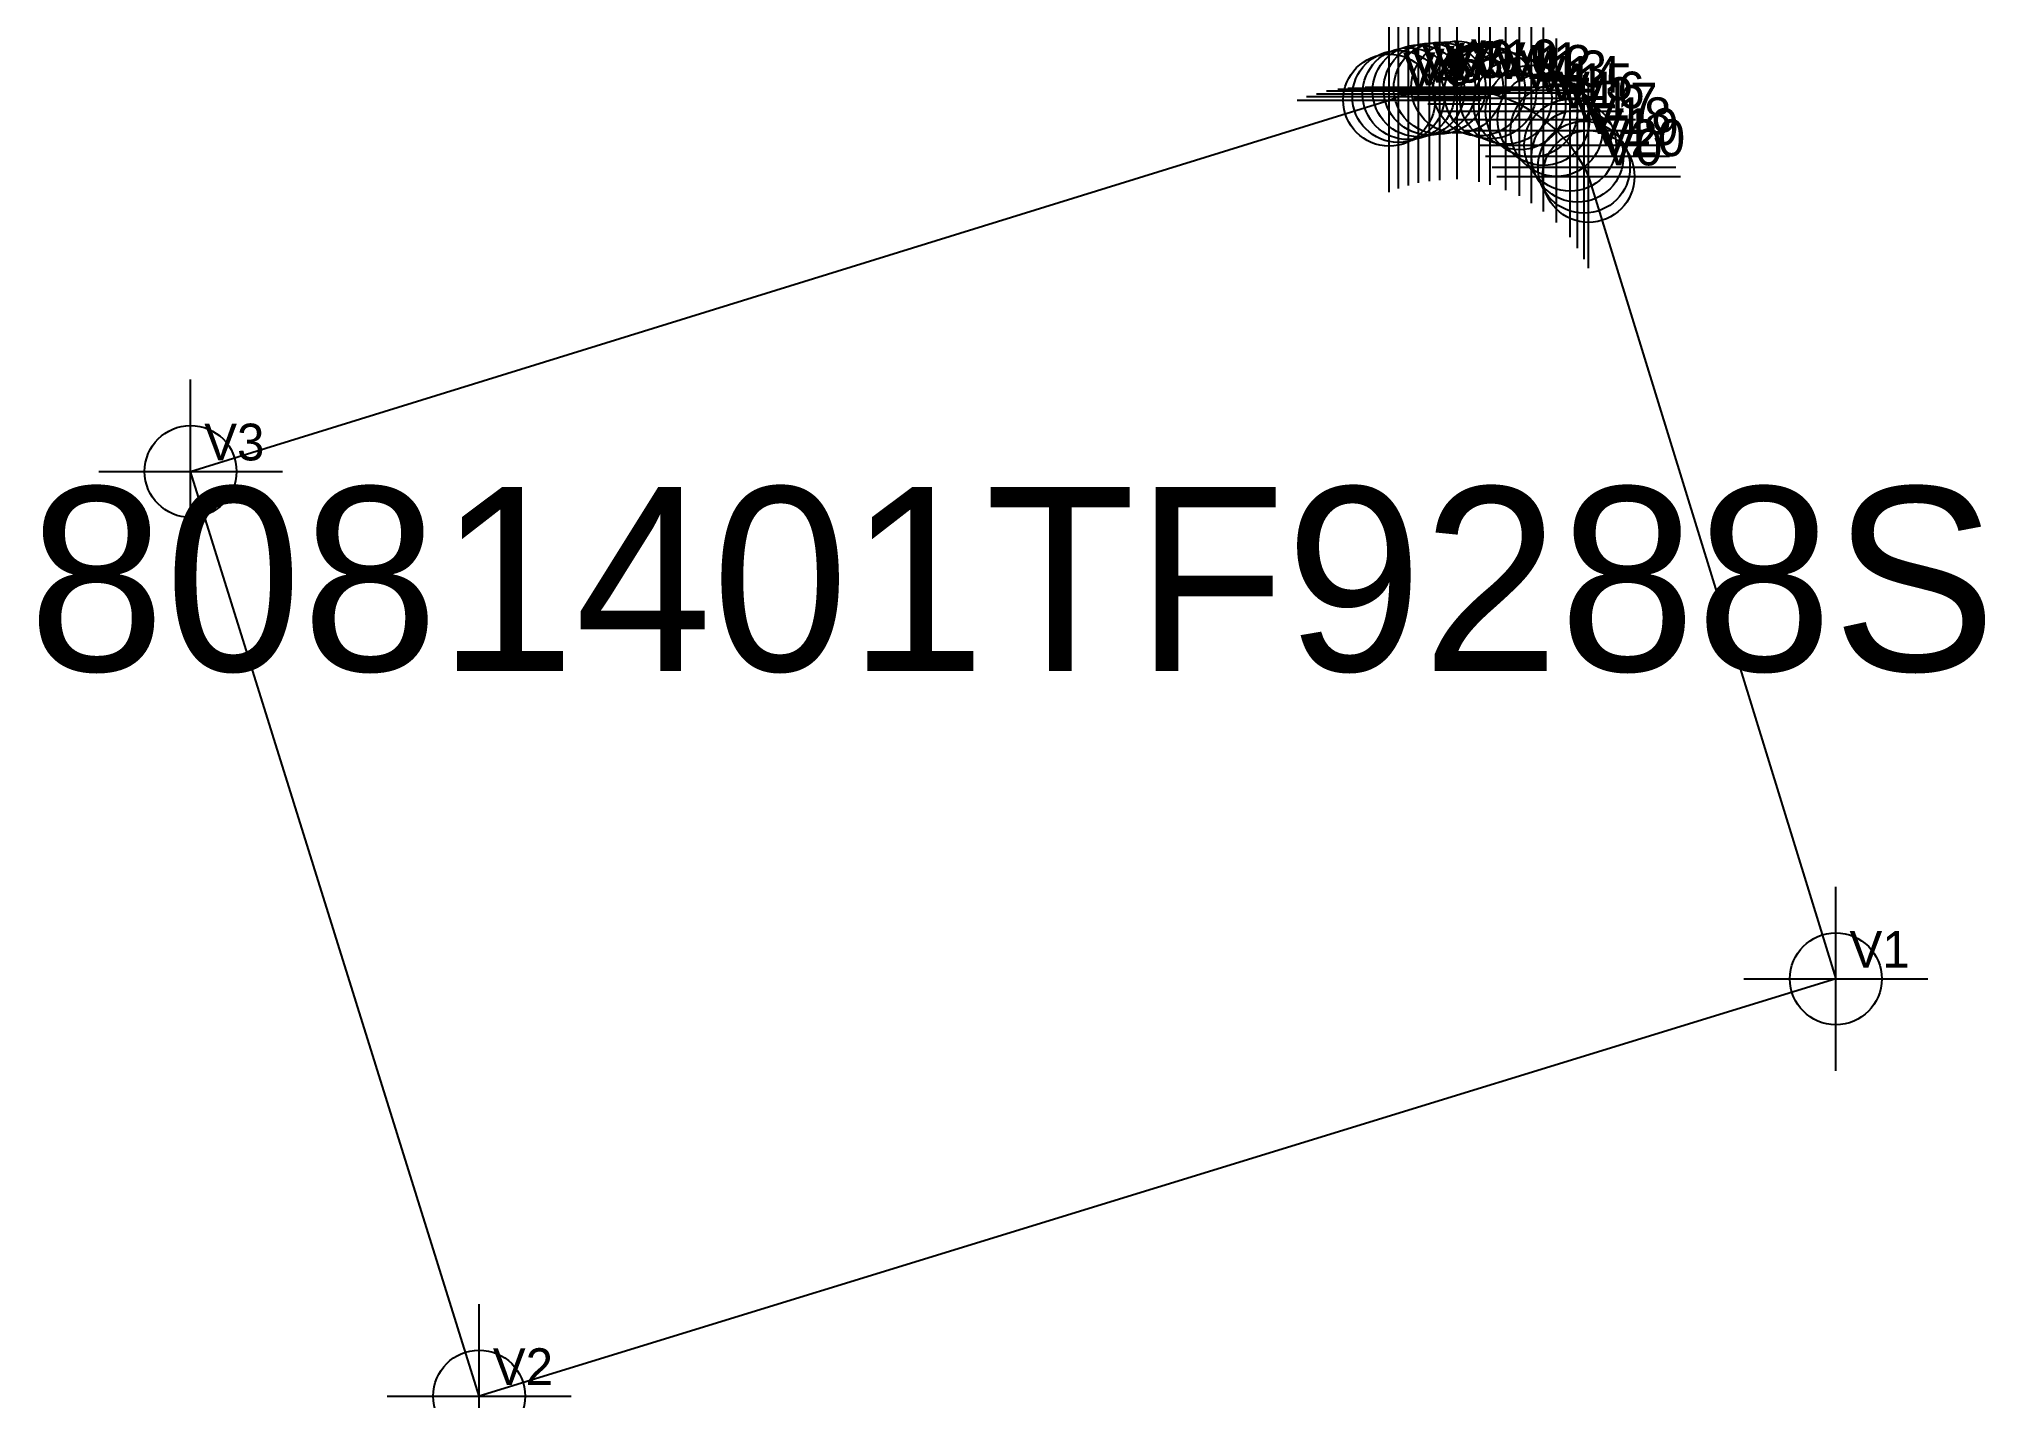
# Model space of a CAD drawing. Extents: x 297842.2 to 297863.4, y 4028094.9 to 4028109.6.
import ezdxf
from ezdxf.enums import TextEntityAlignment as Align

# ---------------------------------------------------------------- set-up
doc = ezdxf.new("R2010")
doc.units = 0
doc.header["$PDMODE"] = 34

msp = doc.modelspace()

# ---------------------------------------------------------------- linework, layer by layer
at = {"color": 0}
msp.add_lwpolyline([(297859.07, 4028108.15), (297861.76, 4028099.42), (297847, 4028094.88), (297843.86, 4028104.94), (297856.9, 4028108.98), (297857, 4028109.02), (297857.11, 4028109.05), (297857.22, 4028109.08), (297857.34, 4028109.1), (297857.45, 4028109.11), (297857.64, 4028109.12), (297857.88, 4028109.09), (297858, 4028109.06), (297858.17, 4028109), (297858.32, 4028108.94), (297858.45, 4028108.86), (297858.58, 4028108.77), (297858.72, 4028108.65), (297858.87, 4028108.49), (297858.95, 4028108.37), (297859.02, 4028108.25)], close=True, dxfattribs=at)
at = {"layer": 'Puntos', "color": 1}
for p in [(297856.9, 4028108.98), (297857, 4028109.02), (297857.11, 4028109.05), (297857.22, 4028109.08), (297857.34, 4028109.1), (297857.45, 4028109.11), (297857.64, 4028109.12), (297857.88, 4028109.09), (297858, 4028109.06), (297858.17, 4028109), (297858.32, 4028108.94), (297858.45, 4028108.86), (297858.58, 4028108.77), (297858.72, 4028108.65), (297858.87, 4028108.49), (297858.95, 4028108.37), (297859.02, 4028108.25), (297859.07, 4028108.15), (297843.86, 4028104.94), (297861.76, 4028099.42), (297847, 4028094.88)]:
    msp.add_point(p, dxfattribs=at)

# ---------------------------------------------------------------- texts
at = {"layer": 'Texto', "color": 2}
for s, p in [(' V7', (297857.22, 4028109.08)), (' V8', (297857.34, 4028109.1)), (' V9', (297857.45, 4028109.11)), (' V10', (297857.64, 4028109.12)), (' V11', (297857.88, 4028109.09)), (' V4', (297856.9, 4028108.98)), (' V5', (297857, 4028109.02)), (' V6', (297857.11, 4028109.05)), (' V12', (297858, 4028109.06)), (' V13', (297858.17, 4028109)), (' V14', (297858.32, 4028108.94)), (' V15', (297858.45, 4028108.86)), (' V16', (297858.58, 4028108.77)), (' V17', (297858.72, 4028108.65)), (' V18', (297858.87, 4028108.49)), (' V19', (297858.95, 4028108.37)), (' V20', (297859.02, 4028108.25)), (' V0', (297859.07, 4028108.15)), (' V3', (297843.86, 4028104.94)), (' V1', (297861.76, 4028099.42)), (' V2', (297847, 4028094.88))]:
    msp.add_text(s, height=0.4, dxfattribs=at).set_placement(p, align=Align.BOTTOM_LEFT)
msp.add_text('8081401TF9288S', height=2, dxfattribs=at).set_placement((297852.8, 4028102.17), align=Align.BOTTOM_CENTER)

doc.saveas('drawing.dxf')
